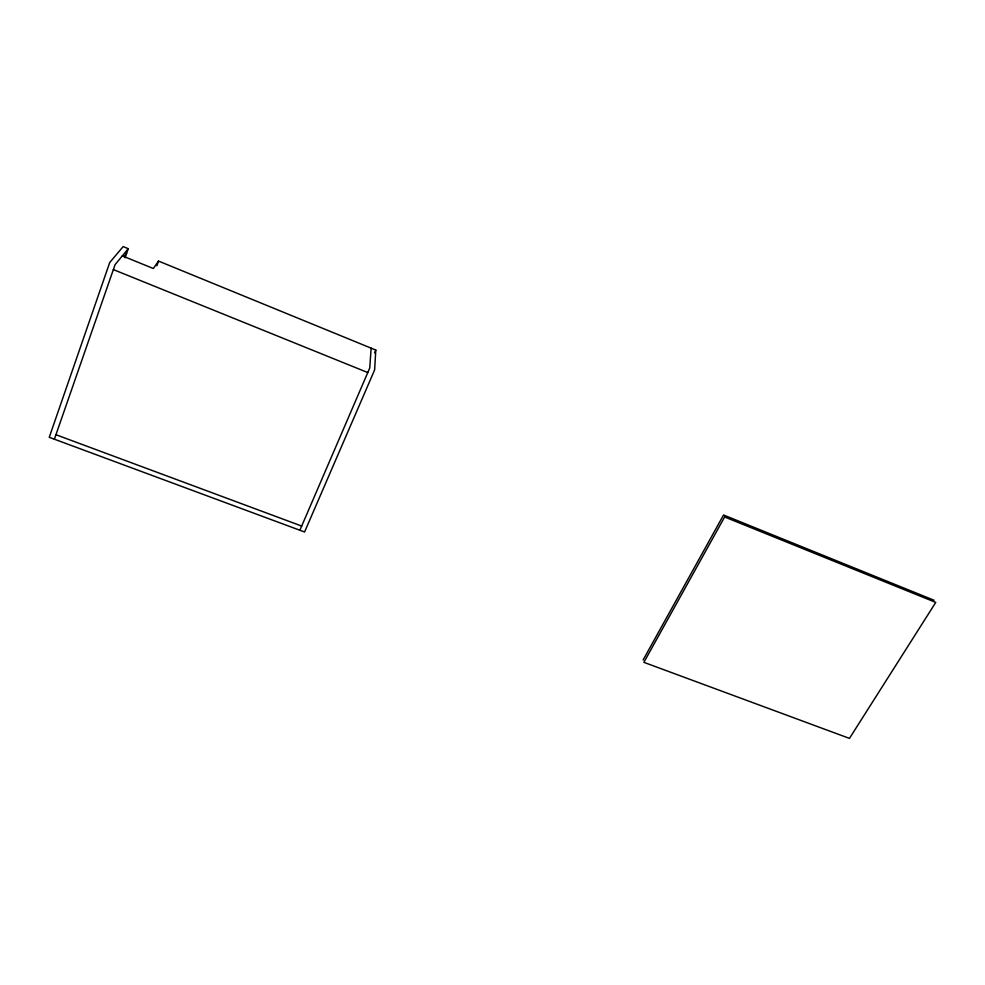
<?xml version="1.0" encoding="UTF-8"?>
<svg xmlns="http://www.w3.org/2000/svg" width="985" height="985" viewBox="0 0 985 985"><rect width="100%" height="100%" fill="white"/><g stroke="black" fill="none" stroke-linecap="round" stroke-linejoin="round"><path stroke-width="1.48" d="M122.325 255.866L153.303 268.499L158.536 261.087L375.79 350.057L374.62 369.929L304.574 531.986L49.25 437.303L109.741 262.466L123.162 246.607L128.247 248.688L125.07 257.75M371.136 348.148L369.757 367.959L299.883 530.25M54.384 439.212L115.085 264.633L128.247 248.688M156.849 265.79L158.536 261.087M374.571 352.864L375.79 350.057M643.106 659.999L723.556 514.995L934.063 600.259M124.036 256.543L126.585 253.428M55.948 434.717L301.681 526.052M113.361 269.594L367.774 372.552M724.628 516.977L643.882 662.339L849.464 738.393L935.75 602.414L724.628 516.977"/></g></svg>
